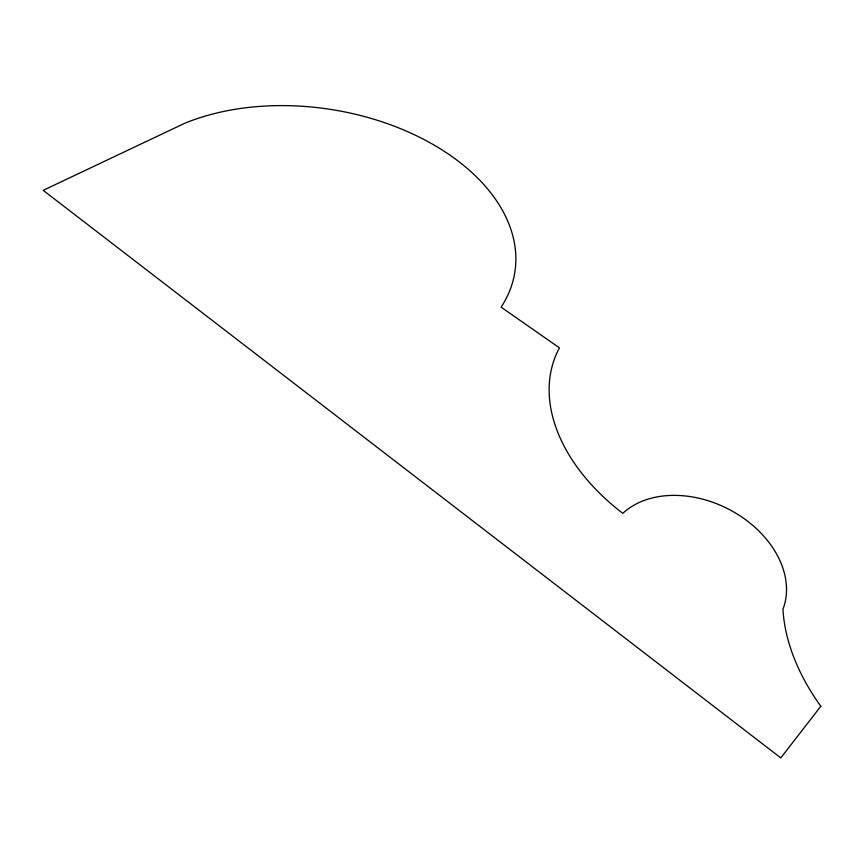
<?xml version="1.0" encoding="UTF-8"?>
<svg xmlns="http://www.w3.org/2000/svg" width="864" height="864" viewBox="0 0 864 864"><rect width="100%" height="100%" fill="white"/><g stroke="black" fill="none" stroke-linecap="round" stroke-linejoin="round"><path stroke-width="1.3" d="M820.8 706.266L780.797 757.912L43.2 190.339L184.691 123.293A206.874 132.278 8.9 0 1 434.192 145.13A206.874 132.278 8.9 0 1 501.12 307.163L559.462 347.857A188.849 126.457 23.9 0 0 622.814 513.335A94.846 69.79 27 0 1 735.588 513.054A94.846 69.79 27 0 1 782.946 609.206A203.591 136.49 35.3 0 0 820.8 706.266"/></g></svg>
